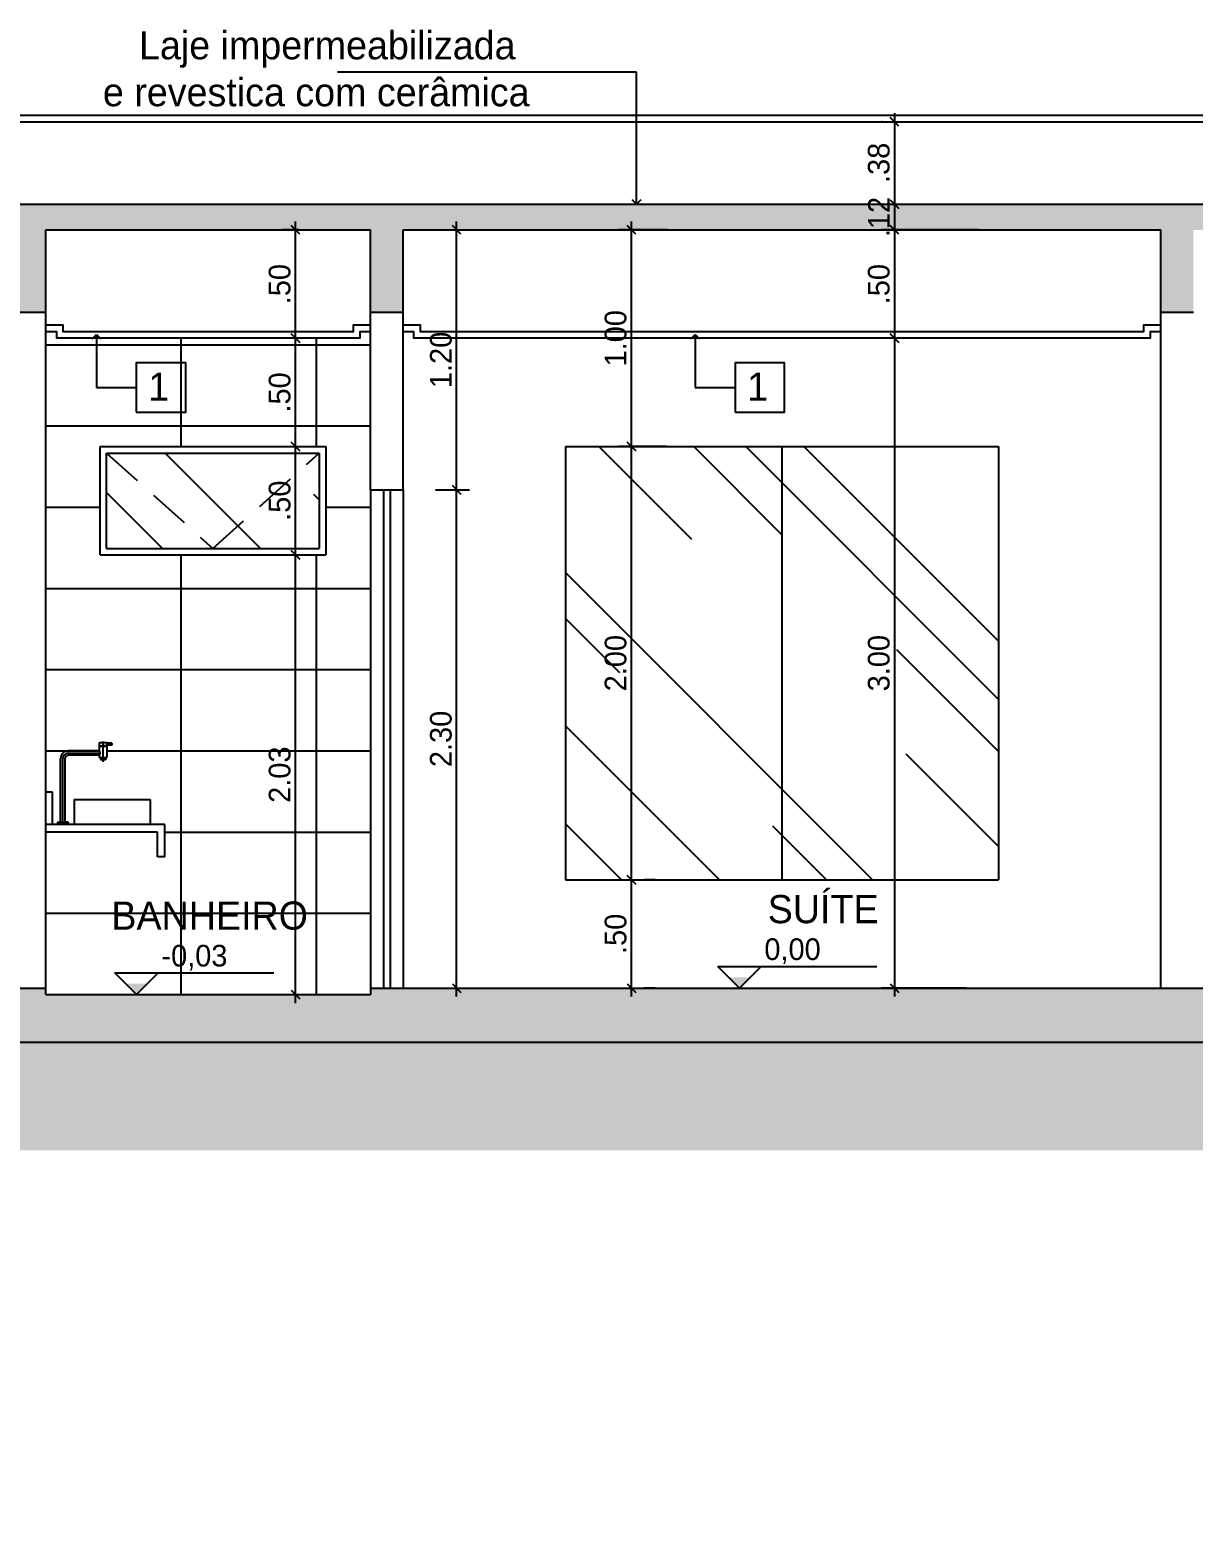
# Model space of a CAD drawing. Header units: feet. Extents: x 1734 to 1931, y 883 to 1088.
# Drawn here: x 1843.01 to 1848.39, y 971.34 to 978.19 of the extents above; entities that cross this region are included whole.
import ezdxf

# ---------------------------------------------------------------- set-up
doc = ezdxf.new("R2010")
doc.units = ezdxf.units.FT
doc.header["$LTSCALE"] = 0.3
doc.header["$MEASUREMENT"] = 0
doc.header["$PDMODE"] = 32
doc.header["$PDSIZE"] = 0.1
doc.linetypes.add('HIDDEN', pattern=[9.525, 6.35, -3.175])
doc.layers.get('0').update_dxf_attribs({"linetype": 'CONTINUOUS'})
doc.layers.get('Defpoints').update_dxf_attribs({"linetype": 'CONTINUOUS'})
for name, color, linetype in [('1', 1, 'CONTINUOUS'), ('3', 3, 'CONTINUOUS'), ('5', 5, 'CONTINUOUS'), ('Cotas', 1, 'CONTINUOUS'), ('fino', 8, 'CONTINUOUS'), ('MOV', 7, 'CONTINUOUS'), ('projecao', 8, 'HIDDEN'), ('Texto', 44, 'CONTINUOUS')]:
    doc.layers.add(name, color=color, linetype=linetype)
doc.styles.add('ROMANS', font='romans')
doc.styles.add('style1', font='GOTHIC.TTF')
doc.dimstyles.new('ESC-50', dxfattribs={"dimtxt": 0.1, "dimasz": 0.04, "dimexe": 0.06, "dimexo": 0.15, "dimgap": 0.02, "dimtad": 1, "dimzin": 4, "dimdsep": 46, "dimtxsty": 'style1', "dimblk": 'OBLIQUE', "dimcen": 0.01, "dimdle": 0.04, "dimclrd": 14, "dimclre": 14, "dimclrt": 2, "dimazin": 0, "dimtfac": 1, "dimtix": 1, "dimtmove": 2, "dimatfit": 0, "dimldrblk": 'OPEN90', "dimfxl": 1, "dimtolj": 1, "dimtzin": 4, "dimlwd": -1, "dimlwe": -1, "dimarcsym": 0})

# ---------------------------------------------------------------- blocks, each defined once
blk = doc.blocks.new('_Oblique')
at = {"color": 0, "linetype": 'ByBlock', "lineweight": -2}
blk.add_line((-0.5, -0.5), (0.5, 0.5), dxfattribs=at)
blk = doc.blocks.new('*D270')
at = {"layer": 'Cotas', "color": 14, "linetype": 'Continuous', "transparency": 16777216}
for p, q in [((1847.0086, 977.8065), (1847.0086, 977.3465)), ((1846.9511, 977.7665), (1846.9486, 977.7665)), ((1846.9511, 977.3865), (1846.9486, 977.3865))]:
    blk.add_line(p, q, dxfattribs=at)
at = {"layer": 'Defpoints', "color": 0, "linetype": 'Continuous', "transparency": 16777216}
for p in [(1847.1011, 977.7665), (1847.0086, 977.3865), (1847.1011, 977.3865)]:
    blk.add_point(p, dxfattribs=at)
at = {"layer": 'Cotas', "color": 14, "linetype": 'Continuous', "transparency": 16777216, "xscale": 0.04, "yscale": 0.04, "zscale": 0.04}
for p, rotation in [((1847.0086, 977.7665), 90), ((1847.0086, 977.3865), 270)]:
    blk.add_blockref('_Oblique', p, dxfattribs=dict(at, rotation=rotation))
at = {"layer": 'Cotas', "color": 2, "linetype": 'Continuous', "transparency": 16777216, "insert": (1846.9361, 977.5765), "char_height": 0.1, "attachment_point": 5, "rotation": 90, "style": 'style1'}
blk.add_mtext('\\A1;.38', dxfattribs=at)
blk = doc.blocks.new('_Open90')
at = {"color": 0, "linetype": 'ByBlock', "lineweight": -2}
for p, q in [((0, 0), (-1, 0)), ((-0.5, 0.5), (0, 0)), ((0, 0), (-0.5, -0.5))]:
    blk.add_line(p, q, dxfattribs=at)
blk = doc.blocks.new('*D271')
at = {"layer": 'Cotas', "color": 14, "linetype": 'Continuous', "transparency": 16777216}
for p, q in [((1846.9511, 977.3865), (1846.9486, 977.3865)), ((1847.0086, 977.3865), (1847.0086, 977.2665)), ((1847.397, 977.2665), (1846.9486, 977.2665))]:
    blk.add_line(p, q, dxfattribs=at)
at = {"layer": 'Defpoints', "color": 0, "linetype": 'Continuous', "transparency": 16777216}
for p in [(1847.1011, 977.3865), (1847.0086, 977.2665), (1847.547, 977.2665)]:
    blk.add_point(p, dxfattribs=at)
at = {"layer": 'Cotas', "color": 2, "linetype": 'Continuous', "transparency": 16777216, "insert": (1846.9364, 977.3265), "char_height": 0.1, "attachment_point": 5, "rotation": 90, "style": 'style1'}
blk.add_mtext('\\A1;.12', dxfattribs=at)
blk = doc.blocks.new('*D272')
at = {"layer": 'Cotas', "color": 14, "linetype": 'Continuous', "transparency": 16777216}
for p, q in [((1847.0086, 977.3065), (1847.0086, 976.7265)), ((1847.397, 977.2665), (1846.9486, 977.2665)), ((1847.2052, 976.7665), (1846.9486, 976.7665))]:
    blk.add_line(p, q, dxfattribs=at)
at = {"layer": 'Defpoints', "color": 0, "linetype": 'Continuous', "transparency": 16777216}
for p in [(1847.547, 977.2665), (1847.0086, 976.7665), (1847.3552, 976.7665)]:
    blk.add_point(p, dxfattribs=at)
at = {"layer": 'Cotas', "color": 14, "linetype": 'Continuous', "transparency": 16777216, "xscale": 0.04, "yscale": 0.04, "zscale": 0.04}
for p, rotation in [((1847.0086, 977.2665), 90), ((1847.0086, 976.7665), 270)]:
    blk.add_blockref('_Oblique', p, dxfattribs=dict(at, rotation=rotation))
at = {"layer": 'Cotas', "color": 2, "linetype": 'Continuous', "transparency": 16777216, "insert": (1846.9361, 977.0165), "char_height": 0.1, "attachment_point": 5, "rotation": 90, "style": 'style1'}
blk.add_mtext('\\A1;.50', dxfattribs=at)
blk = doc.blocks.new('*D273')
at = {"layer": 'Cotas', "color": 14, "linetype": 'Continuous', "transparency": 16777216}
for p, q in [((1847.2052, 976.7665), (1846.9486, 976.7665)), ((1847.0086, 976.8065), (1847.0086, 973.7265)), ((1847.3387, 973.7665), (1846.9486, 973.7665))]:
    blk.add_line(p, q, dxfattribs=at)
at = {"layer": 'Defpoints', "color": 0, "linetype": 'Continuous', "transparency": 16777216}
for p in [(1847.3552, 976.7665), (1847.0086, 973.7665), (1847.4887, 973.7665)]:
    blk.add_point(p, dxfattribs=at)
at = {"layer": 'Cotas', "color": 14, "linetype": 'Continuous', "transparency": 16777216, "xscale": 0.04, "yscale": 0.04, "zscale": 0.04}
for p, rotation in [((1847.0086, 976.7665), 90), ((1847.0086, 973.7665), 270)]:
    blk.add_blockref('_Oblique', p, dxfattribs=dict(at, rotation=rotation))
at = {"layer": 'Cotas', "color": 2, "linetype": 'Continuous', "transparency": 16777216, "insert": (1846.9361, 975.2665), "char_height": 0.1, "attachment_point": 5, "rotation": 90, "style": 'style1'}
blk.add_mtext('\\A1;3.00', dxfattribs=at)
blk = doc.blocks.new('*D347')
at = {"layer": 'Cotas', "color": 14, "linetype": 'Continuous', "transparency": 16777216}
for p, q in [((1845.793, 973.7265), (1845.793, 974.3065)), ((1845.9025, 974.2665), (1845.853, 974.2665)), ((1845.9025, 973.7665), (1845.853, 973.7665))]:
    blk.add_line(p, q, dxfattribs=at)
at = {"layer": 'Defpoints', "color": 0, "linetype": 'Continuous', "transparency": 16777216}
for p in [(1845.7525, 974.2665), (1845.793, 974.2665), (1845.7525, 973.7665)]:
    blk.add_point(p, dxfattribs=at)
at = {"layer": 'Cotas', "color": 14, "linetype": 'Continuous', "transparency": 16777216, "xscale": 0.04, "yscale": 0.04, "zscale": 0.04}
for p, rotation in [((1845.793, 974.2665), 90), ((1845.793, 973.7665), 270)]:
    blk.add_blockref('_Oblique', p, dxfattribs=dict(at, rotation=rotation))
at = {"layer": 'Cotas', "color": 2, "linetype": 'Continuous', "transparency": 16777216, "insert": (1845.7205, 974.0165), "char_height": 0.1, "attachment_point": 5, "rotation": 90, "style": 'style1'}
blk.add_mtext('\\A1;.50', dxfattribs=at)
blk = doc.blocks.new('*D348')
at = {"layer": 'Cotas', "color": 14, "linetype": 'Continuous', "transparency": 16777216}
for p, q in [((1845.793, 974.2265), (1845.793, 976.3065)), ((1845.9545, 976.2665), (1845.733, 976.2665)), ((1845.9025, 974.2665), (1845.853, 974.2665))]:
    blk.add_line(p, q, dxfattribs=at)
at = {"layer": 'Defpoints', "color": 0, "linetype": 'Continuous', "transparency": 16777216}
for p in [(1845.793, 976.2665), (1846.1045, 976.2665), (1845.7525, 974.2665)]:
    blk.add_point(p, dxfattribs=at)
at = {"layer": 'Cotas', "color": 14, "linetype": 'Continuous', "transparency": 16777216, "xscale": 0.04, "yscale": 0.04, "zscale": 0.04}
for p, rotation in [((1845.793, 976.2665), 90), ((1845.793, 974.2665), 270)]:
    blk.add_blockref('_Oblique', p, dxfattribs=dict(at, rotation=rotation))
at = {"layer": 'Cotas', "color": 2, "linetype": 'Continuous', "transparency": 16777216, "insert": (1845.7205, 975.2665), "char_height": 0.1, "attachment_point": 5, "rotation": 90, "style": 'style1'}
blk.add_mtext('\\A1;2.00', dxfattribs=at)
blk = doc.blocks.new('*D349')
at = {"layer": 'Cotas', "color": 14, "linetype": 'Continuous', "transparency": 16777216}
for p, q in [((1845.793, 976.2265), (1845.793, 977.3065)), ((1845.9591, 977.2665), (1845.733, 977.2665)), ((1845.9545, 976.2665), (1845.733, 976.2665))]:
    blk.add_line(p, q, dxfattribs=at)
at = {"layer": 'Defpoints', "color": 0, "linetype": 'Continuous', "transparency": 16777216}
for p in [(1845.793, 977.2665), (1846.1091, 977.2665), (1846.1045, 976.2665)]:
    blk.add_point(p, dxfattribs=at)
at = {"layer": 'Cotas', "color": 14, "linetype": 'Continuous', "transparency": 16777216, "xscale": 0.04, "yscale": 0.04, "zscale": 0.04}
for p, rotation in [((1845.793, 977.2665), 90), ((1845.793, 976.2665), 270)]:
    blk.add_blockref('_Oblique', p, dxfattribs=dict(at, rotation=rotation))
at = {"layer": 'Cotas', "color": 2, "linetype": 'Continuous', "transparency": 16777216, "insert": (1845.7205, 976.7665), "char_height": 0.1, "attachment_point": 5, "rotation": 90, "style": 'style1'}
blk.add_mtext('\\A1;1.00', dxfattribs=at)
blk = doc.blocks.new('*D376')
at = {"layer": 'Cotas', "color": 14, "linetype": 'Continuous', "transparency": 16777216}
for p, q in [((1844.2413, 973.6965), (1844.2413, 975.8065)), ((1844.1546, 975.7665), (1844.1813, 975.7665)), ((1844.1546, 973.7365), (1844.1813, 973.7365))]:
    blk.add_line(p, q, dxfattribs=at)
at = {"layer": 'Defpoints', "color": 0, "linetype": 'Continuous', "transparency": 16777216}
for p in [(1844.2413, 975.7665), (1844.3046, 975.7665), (1844.3046, 973.7365)]:
    blk.add_point(p, dxfattribs=at)
at = {"layer": 'Cotas', "color": 14, "linetype": 'Continuous', "transparency": 16777216, "xscale": 0.04, "yscale": 0.04, "zscale": 0.04}
for p, rotation in [((1844.2413, 975.7665), 90), ((1844.2413, 973.7365), 270)]:
    blk.add_blockref('_Oblique', p, dxfattribs=dict(at, rotation=rotation))
at = {"layer": 'Cotas', "color": 2, "linetype": 'Continuous', "transparency": 16777216, "insert": (1844.1688, 974.7515), "char_height": 0.1, "attachment_point": 5, "rotation": 90, "style": 'style1'}
blk.add_mtext('\\A1;2.03', dxfattribs=at)
blk = doc.blocks.new('*D377')
at = {"layer": 'Cotas', "color": 14, "linetype": 'Continuous', "transparency": 16777216}
for p, q in [((1844.2413, 975.7265), (1844.2413, 976.3065)), ((1844.1609, 976.2665), (1844.1813, 976.2665)), ((1844.1546, 975.7665), (1844.1813, 975.7665))]:
    blk.add_line(p, q, dxfattribs=at)
at = {"layer": 'Defpoints', "color": 0, "linetype": 'Continuous', "transparency": 16777216}
for p in [(1844.2413, 976.2665), (1844.3109, 976.2665), (1844.3046, 975.7665)]:
    blk.add_point(p, dxfattribs=at)
at = {"layer": 'Cotas', "color": 14, "linetype": 'Continuous', "transparency": 16777216, "xscale": 0.04, "yscale": 0.04, "zscale": 0.04}
for p, rotation in [((1844.2413, 976.2665), 90), ((1844.2413, 975.7665), 270)]:
    blk.add_blockref('_Oblique', p, dxfattribs=dict(at, rotation=rotation))
at = {"layer": 'Cotas', "color": 2, "linetype": 'Continuous', "transparency": 16777216, "insert": (1844.1688, 976.0165), "char_height": 0.1, "attachment_point": 5, "rotation": 90, "style": 'style1'}
blk.add_mtext('\\A1;.50', dxfattribs=at)
blk = doc.blocks.new('*D378')
at = {"layer": 'Cotas', "color": 14, "linetype": 'Continuous', "transparency": 16777216}
for p, q in [((1844.259, 976.7665), (1844.1813, 976.7665)), ((1844.2413, 976.2265), (1844.2413, 976.8065)), ((1844.1609, 976.2665), (1844.1813, 976.2665))]:
    blk.add_line(p, q, dxfattribs=at)
at = {"layer": 'Defpoints', "color": 0, "linetype": 'Continuous', "transparency": 16777216}
for p in [(1844.2413, 976.7665), (1844.409, 976.7665), (1844.3109, 976.2665)]:
    blk.add_point(p, dxfattribs=at)
at = {"layer": 'Cotas', "color": 14, "linetype": 'Continuous', "transparency": 16777216, "xscale": 0.04, "yscale": 0.04, "zscale": 0.04}
for p, rotation in [((1844.2413, 976.7665), 90), ((1844.2413, 976.2665), 270)]:
    blk.add_blockref('_Oblique', p, dxfattribs=dict(at, rotation=rotation))
at = {"layer": 'Cotas', "color": 2, "linetype": 'Continuous', "transparency": 16777216, "insert": (1844.1688, 976.5165), "char_height": 0.1, "attachment_point": 5, "rotation": 90, "style": 'style1'}
blk.add_mtext('\\A1;.50', dxfattribs=at)
blk = doc.blocks.new('*D379')
at = {"layer": 'Cotas', "color": 14, "linetype": 'Continuous', "transparency": 16777216}
for p, q in [((1844.2413, 976.7265), (1844.2413, 977.3065)), ((1844.259, 977.2665), (1844.1813, 977.2665)), ((1844.259, 976.7665), (1844.1813, 976.7665))]:
    blk.add_line(p, q, dxfattribs=at)
at = {"layer": 'Defpoints', "color": 0, "linetype": 'Continuous', "transparency": 16777216}
for p in [(1844.2413, 977.2665), (1844.409, 977.2665), (1844.409, 976.7665)]:
    blk.add_point(p, dxfattribs=at)
at = {"layer": 'Cotas', "color": 14, "linetype": 'Continuous', "transparency": 16777216, "xscale": 0.04, "yscale": 0.04, "zscale": 0.04}
for p, rotation in [((1844.2413, 977.2665), 90), ((1844.2413, 976.7665), 270)]:
    blk.add_blockref('_Oblique', p, dxfattribs=dict(at, rotation=rotation))
at = {"layer": 'Cotas', "color": 2, "linetype": 'Continuous', "transparency": 16777216, "insert": (1844.1688, 977.0165), "char_height": 0.1, "attachment_point": 5, "rotation": 90, "style": 'style1'}
blk.add_mtext('\\A1;.50', dxfattribs=at)
blk = doc.blocks.new('*D380')
at = {"layer": 'Cotas', "color": 14, "linetype": 'Continuous', "transparency": 16777216}
for p, q in [((1844.986, 973.7265), (1844.986, 976.1065)), ((1844.8887, 976.0665), (1845.046, 976.0665)), ((1844.8887, 973.7665), (1845.046, 973.7665))]:
    blk.add_line(p, q, dxfattribs=at)
at = {"layer": 'Defpoints', "color": 0, "linetype": 'Continuous', "transparency": 16777216}
for p in [(1844.7387, 976.0665), (1844.986, 976.0665), (1844.7387, 973.7665)]:
    blk.add_point(p, dxfattribs=at)
at = {"layer": 'Cotas', "color": 14, "linetype": 'Continuous', "transparency": 16777216, "xscale": 0.04, "yscale": 0.04, "zscale": 0.04}
for p, rotation in [((1844.986, 976.0665), 90), ((1844.986, 973.7665), 270)]:
    blk.add_blockref('_Oblique', p, dxfattribs=dict(at, rotation=rotation))
at = {"layer": 'Cotas', "color": 2, "linetype": 'Continuous', "transparency": 16777216, "insert": (1844.9135, 974.9165), "char_height": 0.1, "attachment_point": 5, "rotation": 90, "style": 'style1'}
blk.add_mtext('\\A1;2.30', dxfattribs=at)
blk = doc.blocks.new('*D381')
at = {"layer": 'Cotas', "color": 14, "linetype": 'Continuous', "transparency": 16777216}
for p, q in [((1844.986, 976.0265), (1844.986, 977.3065)), ((1844.836, 977.2665), (1844.926, 977.2665)), ((1844.8887, 976.0665), (1845.046, 976.0665))]:
    blk.add_line(p, q, dxfattribs=at)
at = {"layer": 'Defpoints', "color": 0, "linetype": 'Continuous', "transparency": 16777216}
for p in [(1844.986, 977.2665), (1844.986, 977.2665), (1844.7387, 976.0665)]:
    blk.add_point(p, dxfattribs=at)
at = {"layer": 'Cotas', "color": 14, "linetype": 'Continuous', "transparency": 16777216, "xscale": 0.04, "yscale": 0.04, "zscale": 0.04}
for p, rotation in [((1844.986, 977.2665), 90), ((1844.986, 976.0665), 270)]:
    blk.add_blockref('_Oblique', p, dxfattribs=dict(at, rotation=rotation))
at = {"layer": 'Cotas', "color": 2, "linetype": 'Continuous', "transparency": 16777216, "insert": (1844.9135, 976.6665), "char_height": 0.1, "attachment_point": 5, "rotation": 90, "style": 'style1'}
blk.add_mtext('\\A1;1.20', dxfattribs=at)
blk = doc.blocks.new('Niv_cr')
for p, q in [((0, 0), (-0.1, 0.1)), ((-0.1, 0.1), (0.6348, 0.1)), ((0, 0), (0.1, 0.1))]:
    blk.add_line(p, q)
blk.add_solid([(-0.05, 0.05), (0.05, 0.05), (0, 0)])
at = {"color": 2, "style": 'ROMANS'}
blk.add_attdef('NIVEL', (0.1153, 0.1293), '', height=0.1, dxfattribs=at)

msp = doc.modelspace()

# ---------------------------------------------------------------- hatches: boundary and pattern name
at = {"layer": '1', "linetype": 'Continuous'}
h = msp.add_hatch(dxfattribs=at)
h.set_pattern_fill('AR-RROOF,_O', color=256, angle=315)
h.set_pattern_definition([(315, (1843.3687, 975.7965), (2.2627, -0.8485), [15, -2, 5, -1]), (315, (1844.6627, 975.2096), (0.2333, 1.6476), [3, -0.33, 6, -0.75]), (315, (1844.3233, 976.044), (4.1507, -3.2032), [8, -1.4, 4, -1])])
h.paths.add_polyline_path([(1843.3687, 976.2365), (1843.3687, 975.7965), (1843.8599, 975.7965)], flags=17)
h.paths.add_polyline_path([(1844.3511, 976.2365), (1843.3687, 976.2365), (1843.8599, 975.7965)])
h.paths.add_polyline_path([(1844.3511, 976.2365), (1843.8599, 975.7965), (1844.3511, 975.7965)], flags=17)
h = msp.add_hatch(dxfattribs=at)
h.set_pattern_fill('AR-RROOF,_O', color=256, angle=315)
h.set_pattern_definition([(315, (1845.4887, 974.2665), (2.26274, -0.84853), [15, -2, 5, -1]), (315, (1846.7827, 973.6796), (0.23335, 1.64756), [3, -0.33, 6, -0.75]), (315, (1846.4433, 974.514), (4.15072, -3.2032), [8, -1.4, 4, -1])])
h.paths.add_polyline_path([(1846.4887, 976.2665), (1845.4887, 976.2665), (1845.4887, 974.2665), (1846.4887, 974.2665)])
h.paths.add_polyline_path([(1846.4887, 974.2665), (1847.4887, 974.2665), (1847.4887, 976.2665), (1846.4887, 976.2665)])
h.paths.add_polyline_path([(1847.0405, 975.1063), (1847.0405, 975.4263), (1846.8246, 975.4263), (1846.8246, 975.1063)], flags=24)
h = msp.add_hatch(dxfattribs=at)
h.set_pattern_fill('EARTH,_I', color=256, angle=315, style=2)
h.set_pattern_definition([(315, (1811.98868, 971.34088), (0.3535534, -8e-17), [0.25, -0.25]), (315, (1812.05498, 971.40717), (0.3535534, -8e-17), [0.25, -0.25]), (315, (1812.12127, 971.47346), (0.3535534, -8e-17), [0.25, -0.25]), (45, (1812.16546, 971.47346), (1e-16, 0.3535534), [0.25, -0.25]), (45, (1812.23175, 971.40717), (1e-16, 0.3535534), [0.25, -0.25]), (45, (1812.29804, 971.34088), (1e-16, 0.3535534), [0.25, -0.25])])
h.paths.add_polyline_path([(1828.9387, 973.5165), (1811.9887, 973.5165), (1811.9887, 973.0165), (1828.4387, 973.0165), (1828.4387, 971.6065), (1831.8387, 971.6065), (1831.8387, 973.0165), (1854.8887, 973.0165), (1854.8887, 971.6696), (1857.5072, 971.3409), (1869.2887, 971.3409), (1869.2887, 971.8409), (1867.6387, 971.8409), (1857.5385, 971.8409), (1855.3887, 972.1108), (1855.3887, 973.5165), (1831.3387, 973.5165), (1831.3387, 972.1065), (1828.9387, 972.1065)])
at = {"layer": '5', "linetype": 'Continuous'}
h = msp.add_hatch(dxfattribs=at)
h.set_pattern_fill('AR-CONC,_I', color=256, scale=0.05, angle=315, style=2)
h.set_pattern_definition([(5, (1831.13868, 976.7665), (0.2314035, -0.275776), [0.0375, -0.4125]), (310, (1831.1387, 976.7665), (0.216884, 0.314996), [0.03, -0.33]), (55.4514, (1831.15797, 976.74352), (0.4482876, 0.0392197), [0.03187, -0.350571]), (1.1842, (1831.2094, 976.8372), (0.318807, -0.4358465), [0.05625, -0.61875]), (51.6356, (1831.23596, 976.8009), (0.674856, 0.01395), [0.047805, -0.525857]), (306.1842, (1831.2094, 976.8372), (0.674856, 0.01395), [0.045, -0.495]), (336, (1831.22707, 976.78418), (0.0686912, -0.3533858), [0.0375, -0.4125]), (281, (1831.22707, 976.7842), (0.342404, 0.1703543), [0.03, -0.33]), (26.4514, (1831.2328, 976.75473), (0.4110953, -0.183032), [0.03187, -0.350571]), (352.5, (1831.13868, 976.7665), (0.1219949, 0.1133966), [0, -0.326, 0, -0.335, 0, -0.33125]), (322.5, (1831.13868, 976.7665), (0.2324547, 0.0464365), [0, -0.191, 0, -0.3185, 0, -0.12625]), (282.5, (1831.05984, 976.84535), (0.1807604, -0.1967091), [0, -0.125, 0, -0.39, 0, -0.5175]), (272.5, (1831.02449, 976.8807), (0.24158, -0.170795), [0, -0.1625, 0, -0.259, 0, -0.3675])])
h.paths.add_polyline_path([(1835.1387, 977.2665), (1835.1387, 976.7665), (1835.2887, 976.7665), (1835.2887, 977.2665), (1839.2887, 977.2665), (1839.2887, 976.8865), (1839.4387, 976.8865), (1839.4387, 977.2665), (1842.9387, 977.2665), (1842.9387, 976.8865), (1843.0887, 976.8865), (1843.0887, 977.2665), (1844.5887, 977.2665), (1844.5887, 976.8865), (1844.7387, 976.8865), (1844.7387, 977.2665), (1848.2387, 977.2665), (1848.2387, 976.8865), (1848.3887, 976.8865), (1848.3887, 977.2665), (1850.2387, 977.2665), (1850.2387, 976.8865), (1850.3887, 976.8865), (1850.3887, 977.2665), (1851.8887, 977.2665), (1851.8887, 976.8865), (1852.0387, 976.8865), (1852.0387, 977.2665), (1853.5387, 977.2665), (1853.5387, 976.8865), (1853.6887, 976.8865), (1853.6887, 977.2665), (1855.5387, 977.2665), (1855.5387, 976.8865), (1855.6887, 976.8865), (1855.6887, 977.3865), (1831.2887, 977.3865), (1831.2887, 977.7665), (1831.1387, 977.7665), (1831.1387, 976.7665), (1831.2887, 976.7665), (1831.2887, 977.2665)])
h.paths.add_polyline_path([(1847.0411, 977.2013), (1847.0411, 977.4441), (1846.8252, 977.4441), (1846.8252, 977.2013)], flags=25)
h = msp.add_hatch(dxfattribs=at)
h.set_pattern_fill('AR-CONC,_I', color=256, scale=0.05, angle=315, style=2)
h.set_pattern_definition([(5, (1817.13868, 972.09192), (0.2314035, -0.275776), [0.0375, -0.4125]), (310, (1817.1387, 972.09192), (0.216884, 0.314996), [0.03, -0.33]), (55.4514, (1817.15797, 972.06894), (0.4482876, 0.0392197), [0.03187, -0.350571]), (1.1842, (1817.2094, 972.16263), (0.318807, -0.4358465), [0.05625, -0.61875]), (51.6356, (1817.23596, 972.1263), (0.674856, 0.0139495), [0.047805, -0.5258565]), (306.1842, (1817.2094, 972.16263), (0.674856, 0.01395), [0.045, -0.495]), (336, (1817.22707, 972.1096), (0.0686912, -0.3533858), [0.0375, -0.4125]), (281, (1817.22707, 972.1096), (0.3424042, 0.1703543), [0.03, -0.33]), (26.4514, (1817.2328, 972.08015), (0.4110953, -0.1830318), [0.03187, -0.350571]), (352.5, (1817.13868, 972.09192), (0.1219949, 0.1133966), [0, -0.326, 0, -0.335, 0, -0.33125]), (322.5, (1817.13868, 972.09192), (0.2324547, 0.0464365), [0, -0.191, 0, -0.3185, 0, -0.12625]), (282.5, (1817.05984, 972.17077), (0.1807604, -0.1967091), [0, -0.125, 0, -0.39, 0, -0.5175]), (272.5, (1817.02449, 972.20612), (0.2415799, -0.170795), [0, -0.1625, 0, -0.259, 0, -0.3675])])
h.paths.add_polyline_path([(1855.3887, 973.5165), (1855.3887, 972.1108), (1855.5387, 972.0919), (1855.5387, 973.5165), (1855.6887, 973.5165), (1855.6887, 973.7665), (1853.5387, 973.7665), (1853.5387, 973.7365), (1852.0387, 973.7365), (1852.0387, 973.7665), (1851.8887, 973.7665), (1851.8887, 973.7365), (1850.3887, 973.7365), (1850.3887, 973.7665), (1844.5887, 973.7665), (1844.5887, 973.7365), (1843.0887, 973.7365), (1843.0887, 973.7665), (1842.9387, 973.7665), (1842.9387, 973.7365), (1839.4387, 973.7365), (1839.4387, 973.7665), (1839.2887, 973.7665), (1835.1387, 973.7665), (1835.1387, 973.7365), (1831.1387, 973.7365), (1831.1387, 973.3365), (1831.3387, 973.3365), (1831.3387, 973.5165)])
h.paths.add_polyline_path([(1824.1387, 973.7065), (1824.1387, 973.7365), (1817.1387, 973.7365), (1817.1387, 973.5165), (1828.9387, 973.5165), (1828.9387, 973.3065), (1829.1387, 973.3065), (1829.1387, 973.7065)])
h.paths.add_polyline_path([(1829.1387, 973.3065), (1828.9387, 973.3065), (1828.9387, 972.1065), (1831.3387, 972.1065), (1831.3387, 973.3365), (1831.1387, 973.3365), (1831.1387, 972.3065), (1829.1387, 972.3065)])
at = {"layer": 'fino', "linetype": 'Continuous'}
h = msp.add_hatch(dxfattribs=at)
h.set_pattern_fill('LINE,_O', color=256, scale=5, angle=270)
h.set_pattern_definition([(270, (1843.0887, 973.7365), (0.625, -1e-16), [])])
h.paths.add_polyline_path([(1843.393, 974.8964), (1843.393, 974.8885), (1843.3705, 974.8885), (1843.3705, 974.8845), (1843.3705, 974.8305), (1843.3655, 974.8305), (1843.3655, 974.8215), (1843.3414, 974.8215), (1843.3414, 974.8305), (1843.3365, 974.8305), (1843.3365, 974.8409), (1843.1922, 974.8409, 0.414214), (1843.1772, 974.8259), (1843.1772, 974.5315), (1843.1919, 974.5315), (1843.1919, 974.5215), (1843.2197, 974.5215), (1843.2197, 974.6365), (1843.5697, 974.6365), (1843.5697, 974.5215), (1843.6387, 974.5215), (1843.6387, 974.3715), (1843.6037, 974.3715), (1843.6037, 974.4865), (1843.0887, 974.4865), (1843.0887, 973.7365), (1844.5887, 973.7365), (1844.5887, 973.7665), (1844.5887, 976.0665), (1844.5887, 976.7965), (1844.5387, 976.7965), (1844.5387, 976.7665), (1843.1387, 976.7665), (1843.1387, 976.7965), (1843.0887, 976.7965), (1843.0887, 974.6715), (1843.1187, 974.6715), (1843.1187, 974.5215), (1843.1419, 974.5215), (1843.1419, 974.5315), (1843.1565, 974.5315), (1843.1565, 974.8259, -0.414214), (1843.1922, 974.8615), (1843.3365, 974.8615), (1843.3365, 974.8835), (1843.3365, 974.9005), (1843.3705, 974.9005), (1843.3705, 974.8964)])
h.paths.add_polyline_path([(1843.3387, 975.7665), (1843.3387, 976.2665), (1844.3811, 976.2665), (1844.3811, 975.7665)], flags=16)
h.paths.add_polyline_path([(1843.3687, 975.7965), (1843.3687, 976.2365), (1844.3511, 976.2365), (1844.3511, 975.7965)], flags=0)
h = msp.add_hatch(dxfattribs=at)
h.set_pattern_fill('LINE,_O', color=256, scale=3)
h.set_pattern_definition([(0, (1843.0887, 973.7365), (0, 0.375), [])])
h.paths.add_polyline_path([(1843.393, 974.8964), (1843.393, 974.8885), (1843.3705, 974.8885), (1843.3705, 974.8845), (1843.3705, 974.8305), (1843.3655, 974.8305), (1843.3655, 974.8215), (1843.3414, 974.8215), (1843.3414, 974.8305), (1843.3365, 974.8305), (1843.3365, 974.8409), (1843.1922, 974.8409, 0.414214), (1843.1772, 974.8259), (1843.1772, 974.5315), (1843.1919, 974.5315), (1843.1919, 974.5215), (1843.2197, 974.5215), (1843.2197, 974.6365), (1843.5697, 974.6365), (1843.5697, 974.5215), (1843.6387, 974.5215), (1843.6387, 974.3715), (1843.6037, 974.3715), (1843.6037, 974.4865), (1843.0887, 974.4865), (1843.0887, 973.7365), (1844.5887, 973.7365), (1844.5887, 973.7665), (1844.5887, 976.0665), (1844.5887, 976.7965), (1844.5387, 976.7965), (1844.5387, 976.7665), (1843.1387, 976.7665), (1843.1387, 976.7965), (1843.0887, 976.7965), (1843.0887, 974.6715), (1843.1187, 974.6715), (1843.1187, 974.5215), (1843.1419, 974.5215), (1843.1419, 974.5315), (1843.1565, 974.5315), (1843.1565, 974.8259, -0.414214), (1843.1922, 974.8615), (1843.3365, 974.8615), (1843.3365, 974.8835), (1843.3365, 974.9005), (1843.3705, 974.9005), (1843.3705, 974.8964)])
h.paths.add_polyline_path([(1843.3387, 975.7665), (1843.3387, 976.2665), (1844.3811, 976.2665), (1844.3811, 975.7665)], flags=16)
h.paths.add_polyline_path([(1843.3687, 975.7965), (1843.3687, 976.2365), (1844.3511, 976.2365), (1844.3511, 975.7965)], flags=0)

# ---------------------------------------------------------------- linework, layer by layer
at = {"layer": '1', "linetype": 'Continuous'}
for p, q in [((1831.3187, 977.7965), (1850.2387, 977.7965)), ((1831.3187, 977.7665), (1850.2387, 977.7665)), ((1843.3387, 976.2665), (1844.3811, 976.2665)), ((1843.3387, 975.7665), (1843.3387, 976.2665)), ((1843.3687, 975.7965), (1843.3687, 976.2365)), ((1843.3687, 976.2365), (1844.3511, 976.2365)), ((1844.3511, 976.2365), (1844.3511, 975.7965)), ((1844.3811, 976.2665), (1844.3811, 975.7665)), ((1845.4887, 976.2665), (1845.4887, 974.2665)), ((1845.4887, 976.2665), (1847.4887, 976.2665)), ((1846.4887, 976.2665), (1846.4887, 974.2665)), ((1847.4887, 976.2665), (1847.4887, 974.2665)), ((1844.5887, 976.0665), (1844.5887, 973.7665)), ((1844.6487, 976.0665), (1844.6487, 973.7665)), ((1844.6787, 976.0665), (1844.6787, 973.7665)), ((1844.7387, 976.0665), (1844.7387, 973.7665)), ((1843.3387, 975.7665), (1844.3811, 975.7665)), ((1843.3687, 975.7965), (1844.3511, 975.7965)), ((1845.4887, 974.2665), (1847.4887, 974.2665))]:
    msp.add_line(p, q, dxfattribs=at)
at = {"layer": '3'}
for p, q in [((1843.1187, 974.6715), (1843.0887, 974.6715)), ((1843.1187, 974.5215), (1843.1187, 974.6715)), ((1843.6387, 974.5215), (1843.0887, 974.5215)), ((1843.6387, 974.3715), (1843.6387, 974.5215)), ((1843.6037, 974.4865), (1843.0887, 974.4865)), ((1843.6037, 974.3715), (1843.6037, 974.4865)), ((1843.6387, 974.3715), (1843.6037, 974.3715))]:
    msp.add_line(p, q, dxfattribs=at)
for points in [[(1844.5887, 976.8265), (1844.5087, 976.8265), (1844.5087, 976.7965), (1843.1687, 976.7965), (1843.1687, 976.8265), (1843.0887, 976.8265)], [(1848.2387, 976.8265), (1848.1587, 976.8265), (1848.1587, 976.7965), (1844.8187, 976.7965), (1844.8187, 976.8265), (1844.7387, 976.8265)], [(1844.5887, 976.7965), (1844.5387, 976.7965), (1844.5387, 976.7665), (1843.1387, 976.7665), (1843.1387, 976.7965), (1843.0887, 976.7965)], [(1848.2387, 976.7965), (1848.1887, 976.7965), (1848.1887, 976.7665), (1844.7887, 976.7665), (1844.7887, 976.7965), (1844.7387, 976.7965)]]:
    msp.add_lwpolyline(points, dxfattribs=at)
at = {"layer": '5', "linetype": 'Continuous'}
for p, q in [((1831.2887, 977.3865), (1855.6887, 977.3865)), ((1843.0887, 973.7365), (1843.0887, 977.2665)), ((1843.0887, 977.2665), (1844.5887, 977.2665)), ((1844.5887, 976.0665), (1844.5887, 977.2665)), ((1844.7387, 976.0665), (1844.7387, 977.2665)), ((1844.7387, 977.2665), (1848.2387, 977.2665)), ((1848.2387, 973.7665), (1848.2387, 977.2665)), ((1842.9387, 976.8865), (1843.0887, 976.8865)), ((1844.5887, 976.8865), (1844.7387, 976.8865)), ((1848.2387, 976.8865), (1848.3887, 976.8865)), ((1844.5887, 976.0665), (1844.7387, 976.0665)), ((1842.9387, 973.7665), (1843.0887, 973.7665)), ((1844.5887, 973.7665), (1850.3887, 973.7665)), ((1844.5887, 973.7665), (1844.5887, 973.7365)), ((1843.0887, 973.7365), (1844.5887, 973.7365)), ((1831.3387, 973.5165), (1855.3887, 973.5165))]:
    msp.add_line(p, q, dxfattribs=at)
at = {"layer": 'MOV', "color": 1}
for p, q in [((1843.2197, 974.6365), (1843.5697, 974.6365)), ((1843.2197, 974.6365), (1843.2197, 974.5215)), ((1843.5697, 974.6365), (1843.5697, 974.5215))]:
    msp.add_line(p, q, dxfattribs=at)
for points in [[(1843.1922, 974.8615, 0.414213), (1843.1565, 974.8259)], [(1843.1922, 974.8512, 0.414213), (1843.1669, 974.8259)], [(1843.1922, 974.8409, 0.414212), (1843.1772, 974.8259)], [(1843.3365, 974.8409, 0.266444), (1843.3365, 974.8615)], [(1843.1424, 974.5315, 0.413293), (1843.1419, 974.531)], [(1843.1919, 974.531, 0.41421), (1843.1914, 974.5315)]]:
    msp.add_lwpolyline(points, format="xyb", dxfattribs=at)
for points in [[(1843.3365, 974.8615), (1843.1922, 974.8615)], [(1843.1922, 974.8512), (1843.3421, 974.8512)], [(1843.3365, 974.8409), (1843.1922, 974.8409)], [(1843.3365, 974.8845), (1843.3365, 974.9005)], [(1843.3365, 974.9005), (1843.3705, 974.9005)], [(1843.3365, 974.8845), (1843.358, 974.8845)], [(1843.3365, 974.8615), (1843.3365, 974.8835)], [(1843.3365, 974.8835), (1843.358, 974.8835)], [(1843.3365, 974.8305), (1843.3365, 974.8409)], [(1843.349, 974.8835), (1843.349, 974.8845)], [(1843.3535, 974.8103), (1843.3535, 974.9043)], [(1843.3705, 974.8845), (1843.3577, 974.8845)], [(1843.358, 974.8835), (1843.358, 974.8845)], [(1843.358, 974.8835), (1843.3705, 974.8835)], [(1843.3705, 974.9005), (1843.3705, 974.8885)], [(1843.393, 974.8964), (1843.3705, 974.8964)], [(1843.3705, 974.8885), (1843.3705, 974.8845)], [(1843.393, 974.8885), (1843.3705, 974.8885)], [(1843.3705, 974.8835), (1843.3705, 974.8305)], [(1843.393, 974.8964), (1843.393, 974.8885)], [(1843.1565, 974.5315), (1843.1565, 974.8259)], [(1843.1663, 974.5315), (1843.1669, 974.8259)], [(1843.1772, 974.5315), (1843.1772, 974.8259)], [(1843.3365, 974.8305), (1843.3423, 974.8305)], [(1843.3414, 974.8299), (1843.3647, 974.8299)], [(1843.3414, 974.8299), (1843.3414, 974.8219)], [(1843.3414, 974.8219), (1843.3425, 974.8215)], [(1843.3423, 974.8305), (1843.3705, 974.8305)], [(1843.3423, 974.8305), (1843.3423, 974.8299)], [(1843.3425, 974.8215), (1843.3645, 974.8215)], [(1843.3645, 974.8215), (1843.3655, 974.8219)], [(1843.3647, 974.8305), (1843.3647, 974.8299)], [(1843.3647, 974.8299), (1843.3655, 974.8299)], [(1843.3655, 974.8299), (1843.3655, 974.8219)], [(1843.1419, 974.531), (1843.1419, 974.5215)], [(1843.1919, 974.5228), (1843.1419, 974.5228)], [(1843.1424, 974.5315), (1843.1772, 974.5315)], [(1843.1914, 974.5315), (1843.1772, 974.5315)], [(1843.1919, 974.531), (1843.1919, 974.5215)]]:
    msp.add_lwpolyline(points, dxfattribs=at)
at = {"layer": 'projecao', "ltscale": 0.1}
for p, q in [((1843.3687, 976.2365), (1843.8599, 975.7965)), ((1843.8599, 975.7965), (1844.3511, 976.2365))]:
    msp.add_line(p, q, dxfattribs=at)
at = {"layer": 'Texto'}
for points in [[(1843.5059, 976.4246), (1843.7346, 976.4246), (1843.7346, 976.6532), (1843.5059, 976.6532)], [(1846.2721, 976.4246), (1846.5008, 976.4246), (1846.5008, 976.6532), (1846.2721, 976.6532)]]:
    msp.add_lwpolyline(points, close=True, dxfattribs=at)

# ---------------------------------------------------------------- block references
at = {"layer": 'Texto', "linetype": 'Continuous', "ltscale": 0.4}
ref = msp.add_blockref('Niv_cr', (1843.5071, 973.7365), dxfattribs=at)
ref.add_attrib('NIVEL', '-0,03', (1843.6224, 973.8658), dxfattribs={"layer": '0', "height": 0.1, "style": 'style1'})
ref = msp.add_blockref('Niv_cr', (1846.292, 973.7665), dxfattribs=at)
ref.add_attrib('NIVEL', '0,00', (1846.4073, 973.8958), dxfattribs={"layer": '0', "height": 0.1, "style": 'style1'})

# ---------------------------------------------------------------- texts
at = {"layer": 'Texto', "attachment_point": 1, "style": 'style1'}
for s, insert, char_height, width in [('\\pi1.47898;\\P\\pi0.49161;{\\H1.3x;Laje impermeabilizada\\P\\pi0.32485;e revestica com cerâmica}', (1843.0271, 978.3512), 0.1, 2.957969), ('\\pxqc;1', (1842.6067, 976.6082), 0.13, 2.00603), ('\\pxqc;1', (1845.3729, 976.6082), 0.13, 2.00603), ('\\pi1.91277;SUÍTE', (1844.5101, 974.1958), 0.13, 4.240201), ('\\pxqc;BANHEIRO', (1841.7251, 974.1658), 0.13, 4.240201)]:
    msp.add_mtext(s, dxfattribs=dict(at, insert=insert, char_height=char_height, width=width))

# ---------------------------------------------------------------- dimensions: what is measured, and where the dimension line sits
at = {"layer": 'Cotas', "linetype": 'Continuous'}
for base, p1, p2, picture, middle in [((1847.0086, 977.3865), (1847.1011, 977.7665), (1847.1011, 977.3865), '*D270', (1846.9361, 977.5765)), ((1847.0086, 977.2665), (1847.1011, 977.3865), (1847.547, 977.2665), '*D271', (1846.9364, 977.3265)), ((1844.2413, 977.2665), (1844.409, 976.7665), (1844.409, 977.2665), '*D379', (1844.1688, 977.0165)), ((1844.986, 977.2665), (1844.7387, 976.0665), (1844.986, 977.2665), '*D381', (1844.9135, 976.6665)), ((1845.793, 977.2665), (1846.1045, 976.2665), (1846.1091, 977.2665), '*D349', (1845.7205, 976.7665)), ((1847.0086, 976.7665), (1847.547, 977.2665), (1847.3552, 976.7665), '*D272', (1846.9361, 977.0165)), ((1844.2413, 976.7665), (1844.3109, 976.2665), (1844.409, 976.7665), '*D378', (1844.1688, 976.5165)), ((1847.0086, 973.7665), (1847.3552, 976.7665), (1847.4887, 973.7665), '*D273', (1846.9361, 975.2665)), ((1844.2413, 976.2665), (1844.3046, 975.7665), (1844.3109, 976.2665), '*D377', (1844.1688, 976.0165)), ((1845.793, 976.2665), (1845.7525, 974.2665), (1846.1045, 976.2665), '*D348', (1845.7205, 975.2665)), ((1844.986, 976.0665), (1844.7387, 973.7665), (1844.7387, 976.0665), '*D380', (1844.9135, 974.9165)), ((1844.2413, 975.7665), (1844.3046, 973.7365), (1844.3046, 975.7665), '*D376', (1844.1688, 974.7515)), ((1845.793, 974.2665), (1845.7525, 973.7665), (1845.7525, 974.2665), '*D347', (1845.7205, 974.0165))]:
    dim = msp.add_linear_dim(base=base, p1=p1, p2=p2, angle=90, dimstyle='ESC-50', dxfattribs=at)
    dim.commit()
    dim.dimension.update_dxf_attribs({"geometry": picture, "text_midpoint": middle})

# ---------------------------------------------------------------- leaders
msp.add_leader([(1845.817, 977.3865), (1845.817, 977.9946), (1844.4354, 977.9946)], dimstyle='ESC-50', override={"dimgap": 0.02, "dimtad": 0, "dimfxl": 0.278871, "dimfxlon": 1, "dimarcsym": 1}, dxfattribs=at)
for points in [[(1843.322, 976.7845), (1843.322, 976.5389), (1843.5059, 976.5389)], [(1846.0882, 976.7845), (1846.0882, 976.5389), (1846.2721, 976.5389)]]:
    msp.add_leader(points, dimstyle='ESC-50', dxfattribs=at)

doc.saveas('drawing.dxf')
